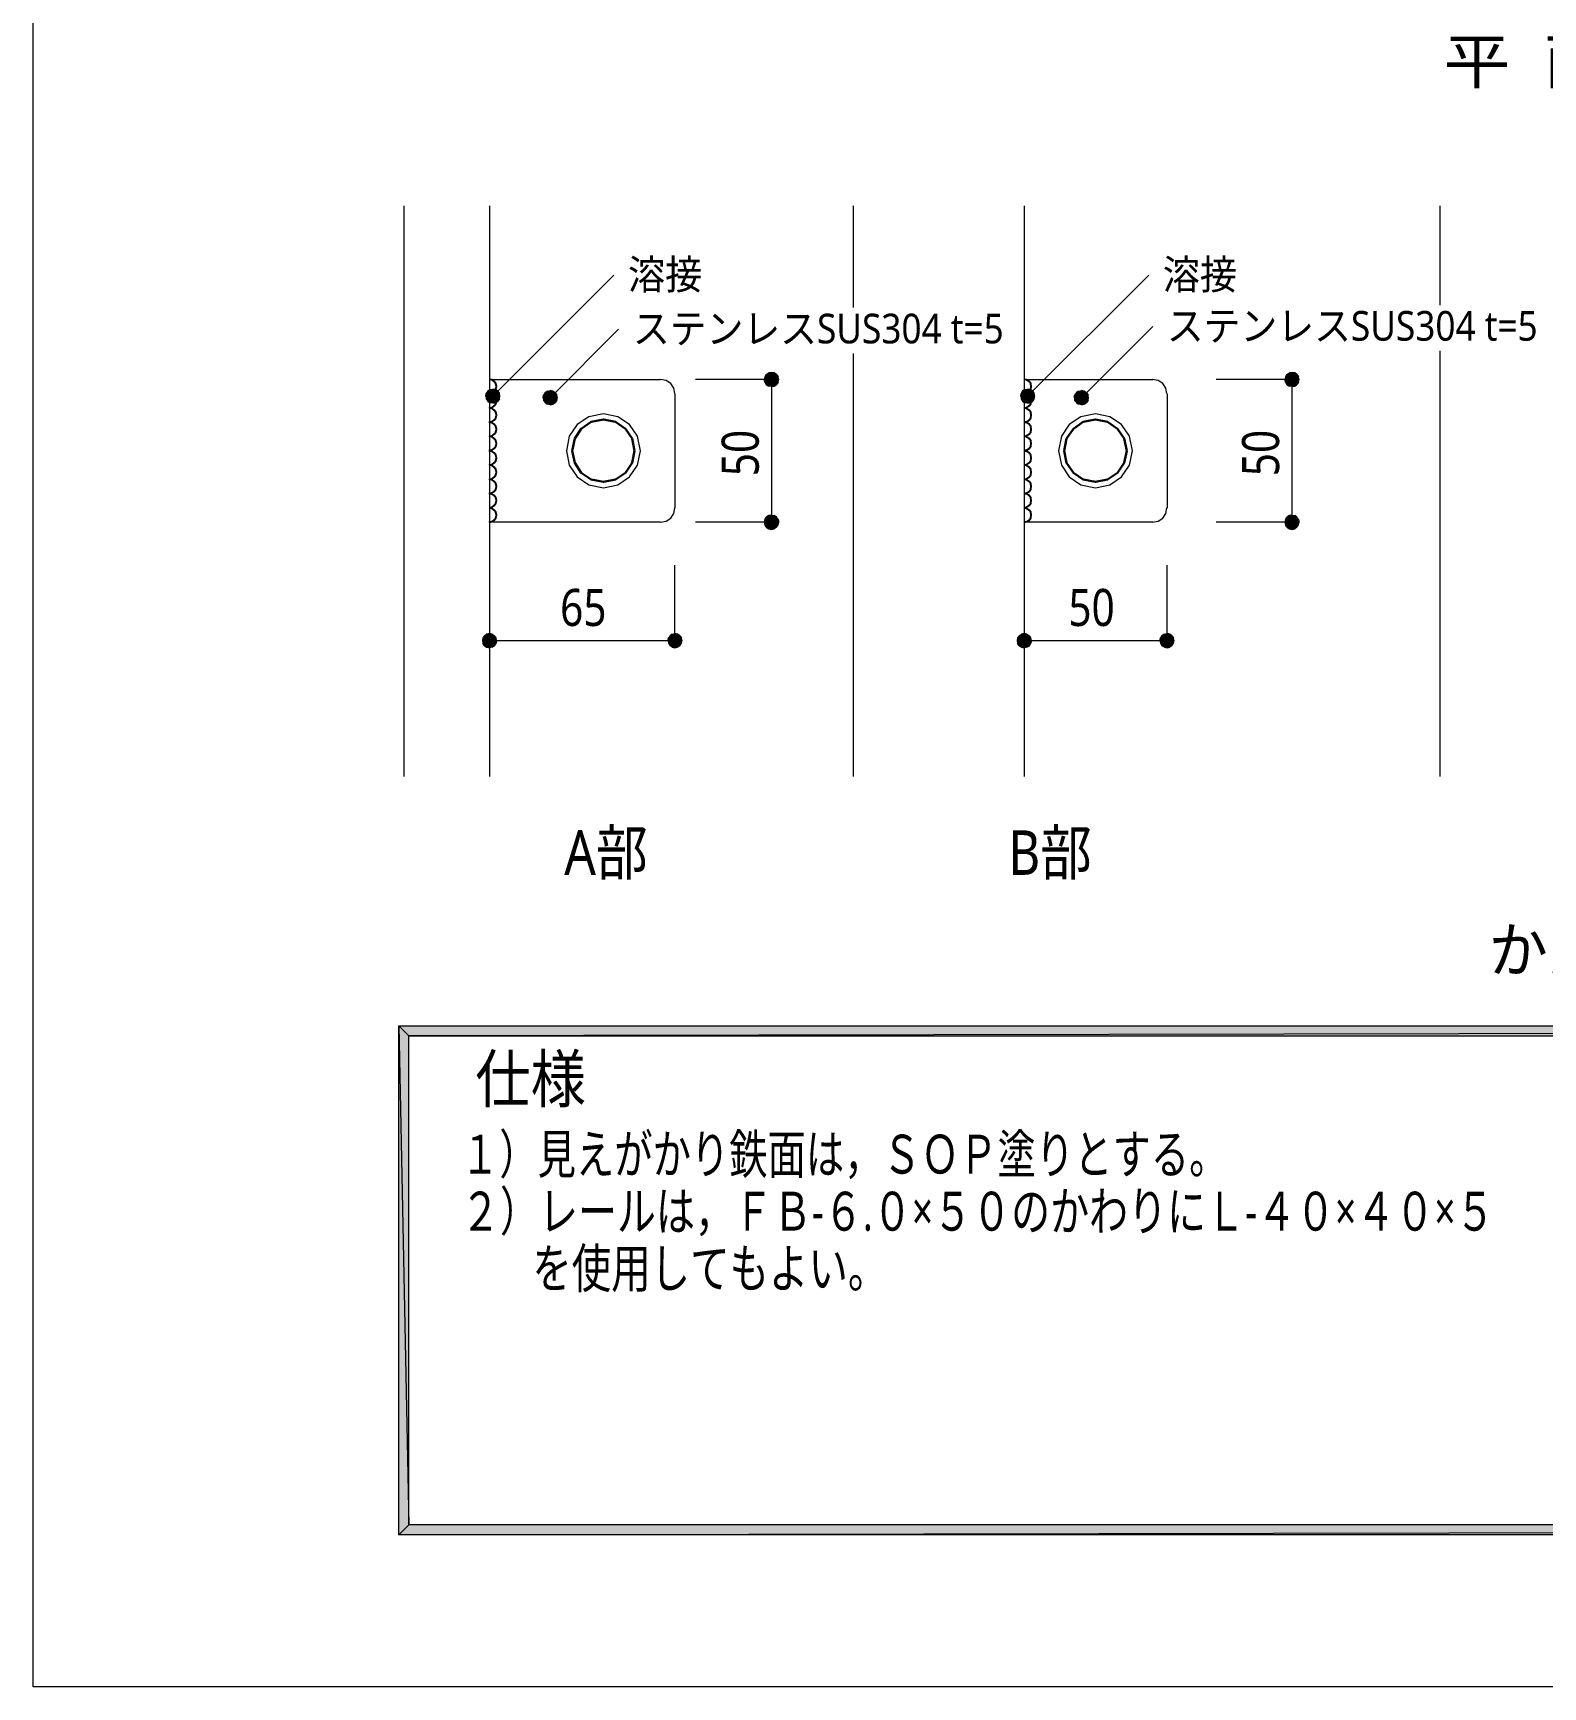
# Model space of a CAD drawing. Header units: millimetres. Extents: x 0 to 420, y 0 to 297.
# Drawn here: x 0.2 to 106, y 0 to 115.9 of the extents above; entities that cross this region are included whole.
import ezdxf
from ezdxf.enums import TextEntityAlignment as Align

# ---------------------------------------------------------------- set-up
doc = ezdxf.new("R2010")
doc.units = ezdxf.units.MM
doc.styles.add('kst32b', font='NotoSansJP-Variable.ttf')

msp = doc.modelspace()

# ---------------------------------------------------------------- hatches: boundary and pattern name
h = msp.add_hatch(color=7)
h.paths.add_polyline_path([(51.48, 91.82), (51.44, 91.63), (51.94, 91.63), (51.48, 91.82)])
h.paths.add_polyline_path([(51.44, 91.63), (51.94, 91.63), (51.48, 91.44), (51.44, 91.63)])
h.paths.add_polyline_path([(51.94, 91.63), (51.48, 91.44), (51.58, 91.29), (51.94, 91.63)])
h = msp.add_hatch(color=7)
h.paths.add_polyline_path([(51.94, 92.14), (51.75, 92.1), (51.94, 91.63), (51.94, 92.14)])
h.paths.add_polyline_path([(51.75, 92.1), (51.94, 91.63), (51.58, 91.99), (51.75, 92.1)])
h.paths.add_polyline_path([(51.94, 91.63), (51.58, 91.99), (51.48, 91.82), (51.94, 91.63)])
h = msp.add_hatch(color=7)
h.paths.add_polyline_path([(51.58, 91.29), (51.75, 91.16), (51.94, 91.63), (51.58, 91.29)])
h.paths.add_polyline_path([(51.75, 91.16), (51.94, 91.63), (51.94, 91.14), (51.75, 91.16)])
h.paths.add_polyline_path([(51.94, 91.63), (51.94, 91.14), (52.13, 91.16), (51.94, 91.63)])
for points in [[(52.13, 92.1), (51.94, 92.14), (51.94, 91.63), (52.13, 92.1)], [(88.62, 92.1), (88.43, 92.14), (88.43, 91.63), (88.62, 92.1)], [(31.94, 90.28), (32.07, 90.13), (32.41, 90.47), (31.94, 90.28)], [(69.43, 90.28), (69.53, 90.13), (69.89, 90.47), (69.43, 90.28)], [(35.96, 90.17), (36.09, 90.02), (36.43, 90.36), (35.96, 90.17)], [(73.19, 90.17), (73.32, 90.02), (73.66, 90.36), (73.19, 90.17)], [(51.75, 81.17), (51.94, 81.13), (51.94, 81.64), (51.75, 81.17)], [(88.24, 81.17), (88.43, 81.13), (88.43, 81.64), (88.24, 81.17)], [(31.71, 73.53), (31.69, 73.34), (32.17, 73.34), (31.71, 73.53)], [(45.64, 73.15), (45.68, 73.34), (45.17, 73.34), (45.64, 73.15)], [(69.19, 73.53), (69.17, 73.34), (69.66, 73.34), (69.19, 73.53)], [(80.12, 73.15), (80.16, 73.34), (79.67, 73.34), (80.12, 73.15)]]:
    msp.add_hatch(color=7).paths.add_polyline_path(points)
h = msp.add_hatch(color=7)
h.paths.add_polyline_path([(52.45, 91.63), (52.41, 91.82), (51.94, 91.63), (52.45, 91.63)])
h.paths.add_polyline_path([(52.41, 91.82), (51.94, 91.63), (52.3, 91.99), (52.41, 91.82)])
h.paths.add_polyline_path([(51.94, 91.63), (52.3, 91.99), (52.13, 92.1), (51.94, 91.63)])
h = msp.add_hatch(color=7)
h.paths.add_polyline_path([(52.13, 91.16), (52.3, 91.29), (51.94, 91.63), (52.13, 91.16)])
h.paths.add_polyline_path([(52.3, 91.29), (51.94, 91.63), (52.41, 91.44), (52.3, 91.29)])
h.paths.add_polyline_path([(51.94, 91.63), (52.41, 91.44), (52.45, 91.63), (51.94, 91.63)])
h = msp.add_hatch(color=7)
h.paths.add_polyline_path([(87.97, 91.82), (87.93, 91.63), (88.43, 91.63), (87.97, 91.82)])
h.paths.add_polyline_path([(87.93, 91.63), (88.43, 91.63), (87.97, 91.44), (87.93, 91.63)])
h.paths.add_polyline_path([(88.43, 91.63), (87.97, 91.44), (88.07, 91.29), (88.43, 91.63)])
h = msp.add_hatch(color=7)
h.paths.add_polyline_path([(88.43, 92.14), (88.24, 92.1), (88.43, 91.63), (88.43, 92.14)])
h.paths.add_polyline_path([(88.24, 92.1), (88.43, 91.63), (88.07, 91.99), (88.24, 92.1)])
h.paths.add_polyline_path([(88.43, 91.63), (88.07, 91.99), (87.97, 91.82), (88.43, 91.63)])
h = msp.add_hatch(color=7)
h.paths.add_polyline_path([(88.07, 91.29), (88.24, 91.16), (88.43, 91.63), (88.07, 91.29)])
h.paths.add_polyline_path([(88.24, 91.16), (88.43, 91.63), (88.43, 91.14), (88.24, 91.16)])
h.paths.add_polyline_path([(88.43, 91.63), (88.43, 91.14), (88.62, 91.16), (88.43, 91.63)])
h = msp.add_hatch(color=7)
h.paths.add_polyline_path([(88.92, 91.63), (88.88, 91.82), (88.43, 91.63), (88.92, 91.63)])
h.paths.add_polyline_path([(88.88, 91.82), (88.43, 91.63), (88.77, 91.99), (88.88, 91.82)])
h.paths.add_polyline_path([(88.43, 91.63), (88.77, 91.99), (88.62, 92.1), (88.43, 91.63)])
h = msp.add_hatch(color=7)
h.paths.add_polyline_path([(88.62, 91.16), (88.77, 91.29), (88.43, 91.63), (88.62, 91.16)])
h.paths.add_polyline_path([(88.77, 91.29), (88.43, 91.63), (88.88, 91.44), (88.77, 91.29)])
h.paths.add_polyline_path([(88.43, 91.63), (88.88, 91.44), (88.92, 91.63), (88.43, 91.63)])
h = msp.add_hatch(color=7)
h.paths.add_polyline_path([(32.07, 90.83), (31.94, 90.66), (32.41, 90.47), (32.07, 90.83)])
h.paths.add_polyline_path([(31.94, 90.66), (32.41, 90.47), (31.92, 90.47), (31.94, 90.66)])
h.paths.add_polyline_path([(32.41, 90.47), (31.92, 90.47), (31.94, 90.28), (32.41, 90.47)])
h = msp.add_hatch(color=7)
h.paths.add_polyline_path([(32.6, 90.93), (32.41, 90.97), (32.41, 90.47), (32.6, 90.93)])
h.paths.add_polyline_path([(32.41, 90.97), (32.41, 90.47), (32.22, 90.93), (32.41, 90.97)])
h.paths.add_polyline_path([(32.41, 90.47), (32.22, 90.93), (32.07, 90.83), (32.41, 90.47)])
h = msp.add_hatch(color=7)
h.paths.add_polyline_path([(32.07, 90.13), (32.22, 90), (32.41, 90.47), (32.07, 90.13)])
h.paths.add_polyline_path([(32.22, 90), (32.41, 90.47), (32.41, 89.98), (32.22, 90)])
h.paths.add_polyline_path([(32.41, 90.47), (32.41, 89.98), (32.6, 90), (32.41, 90.47)])
h = msp.add_hatch(color=7)
h.paths.add_polyline_path([(32.91, 90.47), (32.87, 90.66), (32.41, 90.47), (32.91, 90.47)])
h.paths.add_polyline_path([(32.87, 90.66), (32.41, 90.47), (32.77, 90.83), (32.87, 90.66)])
h.paths.add_polyline_path([(32.41, 90.47), (32.77, 90.83), (32.6, 90.93), (32.41, 90.47)])
h = msp.add_hatch(color=7)
h.paths.add_polyline_path([(32.6, 90), (32.77, 90.13), (32.41, 90.47), (32.6, 90)])
h.paths.add_polyline_path([(32.77, 90.13), (32.41, 90.47), (32.87, 90.28), (32.77, 90.13)])
h.paths.add_polyline_path([(32.41, 90.47), (32.87, 90.28), (32.91, 90.47), (32.41, 90.47)])
h = msp.add_hatch(color=7)
h.paths.add_polyline_path([(36.09, 90.72), (35.96, 90.55), (36.43, 90.36), (36.09, 90.72)])
h.paths.add_polyline_path([(35.96, 90.55), (36.43, 90.36), (35.94, 90.36), (35.96, 90.55)])
h.paths.add_polyline_path([(36.43, 90.36), (35.94, 90.36), (35.96, 90.17), (36.43, 90.36)])
h = msp.add_hatch(color=7)
h.paths.add_polyline_path([(36.62, 90.83), (36.43, 90.87), (36.43, 90.36), (36.62, 90.83)])
h.paths.add_polyline_path([(36.43, 90.87), (36.43, 90.36), (36.24, 90.83), (36.43, 90.87)])
h.paths.add_polyline_path([(36.43, 90.36), (36.24, 90.83), (36.09, 90.72), (36.43, 90.36)])
h = msp.add_hatch(color=7)
h.paths.add_polyline_path([(36.94, 90.36), (36.89, 90.55), (36.43, 90.36), (36.94, 90.36)])
h.paths.add_polyline_path([(36.89, 90.55), (36.43, 90.36), (36.79, 90.72), (36.89, 90.55)])
h.paths.add_polyline_path([(36.43, 90.36), (36.79, 90.72), (36.62, 90.83), (36.43, 90.36)])
h = msp.add_hatch(color=7)
h.paths.add_polyline_path([(69.53, 90.83), (69.43, 90.66), (69.89, 90.47), (69.53, 90.83)])
h.paths.add_polyline_path([(69.43, 90.66), (69.89, 90.47), (69.41, 90.47), (69.43, 90.66)])
h.paths.add_polyline_path([(69.89, 90.47), (69.41, 90.47), (69.43, 90.28), (69.89, 90.47)])
h = msp.add_hatch(color=7)
h.paths.add_polyline_path([(70.08, 90.93), (69.89, 90.97), (69.89, 90.47), (70.08, 90.93)])
h.paths.add_polyline_path([(69.89, 90.97), (69.89, 90.47), (69.7, 90.93), (69.89, 90.97)])
h.paths.add_polyline_path([(69.89, 90.47), (69.7, 90.93), (69.53, 90.83), (69.89, 90.47)])
h = msp.add_hatch(color=7)
h.paths.add_polyline_path([(69.53, 90.13), (69.7, 90), (69.89, 90.47), (69.53, 90.13)])
h.paths.add_polyline_path([(69.7, 90), (69.89, 90.47), (69.89, 89.98), (69.7, 90)])
h.paths.add_polyline_path([(69.89, 90.47), (69.89, 89.98), (70.08, 90), (69.89, 90.47)])
h = msp.add_hatch(color=7)
h.paths.add_polyline_path([(70.4, 90.47), (70.36, 90.66), (69.89, 90.47), (70.4, 90.47)])
h.paths.add_polyline_path([(70.36, 90.66), (69.89, 90.47), (70.25, 90.83), (70.36, 90.66)])
h.paths.add_polyline_path([(69.89, 90.47), (70.25, 90.83), (70.08, 90.93), (69.89, 90.47)])
h = msp.add_hatch(color=7)
h.paths.add_polyline_path([(70.08, 90), (70.25, 90.13), (69.89, 90.47), (70.08, 90)])
h.paths.add_polyline_path([(70.25, 90.13), (69.89, 90.47), (70.36, 90.28), (70.25, 90.13)])
h.paths.add_polyline_path([(69.89, 90.47), (70.36, 90.28), (70.4, 90.47), (69.89, 90.47)])
h = msp.add_hatch(color=7)
h.paths.add_polyline_path([(73.32, 90.72), (73.19, 90.55), (73.66, 90.36), (73.32, 90.72)])
h.paths.add_polyline_path([(73.19, 90.55), (73.66, 90.36), (73.17, 90.36), (73.19, 90.55)])
h.paths.add_polyline_path([(73.66, 90.36), (73.17, 90.36), (73.19, 90.17), (73.66, 90.36)])
h = msp.add_hatch(color=7)
h.paths.add_polyline_path([(73.85, 90.83), (73.66, 90.87), (73.66, 90.36), (73.85, 90.83)])
h.paths.add_polyline_path([(73.66, 90.87), (73.66, 90.36), (73.47, 90.83), (73.66, 90.87)])
h.paths.add_polyline_path([(73.66, 90.36), (73.47, 90.83), (73.32, 90.72), (73.66, 90.36)])
h = msp.add_hatch(color=7)
h.paths.add_polyline_path([(74.17, 90.36), (74.13, 90.55), (73.66, 90.36), (74.17, 90.36)])
h.paths.add_polyline_path([(74.13, 90.55), (73.66, 90.36), (74.02, 90.72), (74.13, 90.55)])
h.paths.add_polyline_path([(73.66, 90.36), (74.02, 90.72), (73.85, 90.83), (73.66, 90.36)])
h = msp.add_hatch(color=7)
h.paths.add_polyline_path([(36.09, 90.02), (36.24, 89.92), (36.43, 90.36), (36.09, 90.02)])
h.paths.add_polyline_path([(36.24, 89.92), (36.43, 90.36), (36.43, 89.87), (36.24, 89.92)])
h.paths.add_polyline_path([(36.43, 90.36), (36.43, 89.87), (36.62, 89.92), (36.43, 90.36)])
h = msp.add_hatch(color=7)
h.paths.add_polyline_path([(36.62, 89.92), (36.79, 90.02), (36.43, 90.36), (36.62, 89.92)])
h.paths.add_polyline_path([(36.79, 90.02), (36.43, 90.36), (36.89, 90.17), (36.79, 90.02)])
h.paths.add_polyline_path([(36.43, 90.36), (36.89, 90.17), (36.94, 90.36), (36.43, 90.36)])
h = msp.add_hatch(color=7)
h.paths.add_polyline_path([(73.32, 90.02), (73.47, 89.92), (73.66, 90.36), (73.32, 90.02)])
h.paths.add_polyline_path([(73.47, 89.92), (73.66, 90.36), (73.66, 89.87), (73.47, 89.92)])
h.paths.add_polyline_path([(73.66, 90.36), (73.66, 89.87), (73.85, 89.92), (73.66, 90.36)])
h = msp.add_hatch(color=7)
h.paths.add_polyline_path([(73.85, 89.92), (74.02, 90.02), (73.66, 90.36), (73.85, 89.92)])
h.paths.add_polyline_path([(74.02, 90.02), (73.66, 90.36), (74.13, 90.17), (74.02, 90.02)])
h.paths.add_polyline_path([(73.66, 90.36), (74.13, 90.17), (74.17, 90.36), (73.66, 90.36)])
h = msp.add_hatch(color=7)
h.paths.add_polyline_path([(51.75, 82.11), (51.58, 82), (51.94, 81.64), (51.75, 82.11)])
h.paths.add_polyline_path([(51.58, 82), (51.94, 81.64), (51.48, 81.83), (51.58, 82)])
h.paths.add_polyline_path([(51.94, 81.64), (51.48, 81.83), (51.44, 81.64), (51.94, 81.64)])
h = msp.add_hatch(color=7)
h.paths.add_polyline_path([(51.44, 81.64), (51.48, 81.45), (51.94, 81.64), (51.44, 81.64)])
h.paths.add_polyline_path([(51.48, 81.45), (51.94, 81.64), (51.58, 81.28), (51.48, 81.45)])
h.paths.add_polyline_path([(51.94, 81.64), (51.58, 81.28), (51.75, 81.17), (51.94, 81.64)])
h = msp.add_hatch(color=7)
h.paths.add_polyline_path([(52.3, 82), (52.13, 82.11), (51.94, 81.64), (52.3, 82)])
h.paths.add_polyline_path([(52.13, 82.11), (51.94, 81.64), (51.94, 82.13), (52.13, 82.11)])
h.paths.add_polyline_path([(51.94, 81.64), (51.94, 82.13), (51.75, 82.11), (51.94, 81.64)])
h = msp.add_hatch(color=7)
h.paths.add_polyline_path([(52.41, 81.45), (52.45, 81.64), (51.94, 81.64), (52.41, 81.45)])
h.paths.add_polyline_path([(52.45, 81.64), (51.94, 81.64), (52.41, 81.83), (52.45, 81.64)])
h.paths.add_polyline_path([(51.94, 81.64), (52.41, 81.83), (52.3, 82), (51.94, 81.64)])
h = msp.add_hatch(color=7)
h.paths.add_polyline_path([(51.94, 81.13), (52.13, 81.17), (51.94, 81.64), (51.94, 81.13)])
h.paths.add_polyline_path([(52.13, 81.17), (51.94, 81.64), (52.3, 81.28), (52.13, 81.17)])
h.paths.add_polyline_path([(51.94, 81.64), (52.3, 81.28), (52.41, 81.45), (51.94, 81.64)])
h = msp.add_hatch(color=7)
h.paths.add_polyline_path([(88.24, 82.11), (88.07, 82), (88.43, 81.64), (88.24, 82.11)])
h.paths.add_polyline_path([(88.07, 82), (88.43, 81.64), (87.97, 81.83), (88.07, 82)])
h.paths.add_polyline_path([(88.43, 81.64), (87.97, 81.83), (87.93, 81.64), (88.43, 81.64)])
h = msp.add_hatch(color=7)
h.paths.add_polyline_path([(87.93, 81.64), (87.97, 81.45), (88.43, 81.64), (87.93, 81.64)])
h.paths.add_polyline_path([(87.97, 81.45), (88.43, 81.64), (88.07, 81.28), (87.97, 81.45)])
h.paths.add_polyline_path([(88.43, 81.64), (88.07, 81.28), (88.24, 81.17), (88.43, 81.64)])
h = msp.add_hatch(color=7)
h.paths.add_polyline_path([(88.77, 82), (88.62, 82.11), (88.43, 81.64), (88.77, 82)])
h.paths.add_polyline_path([(88.62, 82.11), (88.43, 81.64), (88.43, 82.13), (88.62, 82.11)])
h.paths.add_polyline_path([(88.43, 81.64), (88.43, 82.13), (88.24, 82.11), (88.43, 81.64)])
h = msp.add_hatch(color=7)
h.paths.add_polyline_path([(88.88, 81.45), (88.92, 81.64), (88.43, 81.64), (88.88, 81.45)])
h.paths.add_polyline_path([(88.92, 81.64), (88.43, 81.64), (88.88, 81.83), (88.92, 81.64)])
h.paths.add_polyline_path([(88.43, 81.64), (88.88, 81.83), (88.77, 82), (88.43, 81.64)])
h = msp.add_hatch(color=7)
h.paths.add_polyline_path([(88.43, 81.13), (88.62, 81.17), (88.43, 81.64), (88.43, 81.13)])
h.paths.add_polyline_path([(88.62, 81.17), (88.43, 81.64), (88.77, 81.28), (88.62, 81.17)])
h.paths.add_polyline_path([(88.43, 81.64), (88.77, 81.28), (88.88, 81.45), (88.43, 81.64)])
h = msp.add_hatch(color=7)
h.paths.add_polyline_path([(31.69, 73.34), (31.71, 73.15), (32.17, 73.34), (31.69, 73.34)])
h.paths.add_polyline_path([(31.71, 73.15), (32.17, 73.34), (31.83, 72.98), (31.71, 73.15)])
h.paths.add_polyline_path([(32.17, 73.34), (31.83, 72.98), (31.98, 72.88), (32.17, 73.34)])
h = msp.add_hatch(color=7)
h.paths.add_polyline_path([(32.17, 73.83), (31.98, 73.79), (32.17, 73.34), (32.17, 73.83)])
h.paths.add_polyline_path([(31.98, 73.79), (32.17, 73.34), (31.83, 73.68), (31.98, 73.79)])
h.paths.add_polyline_path([(32.17, 73.34), (31.83, 73.68), (31.71, 73.53), (32.17, 73.34)])
h = msp.add_hatch(color=7)
h.paths.add_polyline_path([(31.98, 72.88), (32.17, 72.83), (32.17, 73.34), (31.98, 72.88)])
h.paths.add_polyline_path([(32.17, 72.83), (32.17, 73.34), (32.36, 72.88), (32.17, 72.83)])
h.paths.add_polyline_path([(32.17, 73.34), (32.36, 72.88), (32.53, 72.98), (32.17, 73.34)])
h = msp.add_hatch(color=7)
h.paths.add_polyline_path([(32.64, 73.53), (32.53, 73.68), (32.17, 73.34), (32.64, 73.53)])
h.paths.add_polyline_path([(32.53, 73.68), (32.17, 73.34), (32.36, 73.79), (32.53, 73.68)])
h.paths.add_polyline_path([(32.17, 73.34), (32.36, 73.79), (32.17, 73.83), (32.17, 73.34)])
h = msp.add_hatch(color=7)
h.paths.add_polyline_path([(32.53, 72.98), (32.64, 73.15), (32.17, 73.34), (32.53, 72.98)])
h.paths.add_polyline_path([(32.64, 73.15), (32.17, 73.34), (32.68, 73.34), (32.64, 73.15)])
h.paths.add_polyline_path([(32.17, 73.34), (32.68, 73.34), (32.64, 73.53), (32.17, 73.34)])
h = msp.add_hatch(color=7)
h.paths.add_polyline_path([(44.83, 73.68), (44.73, 73.53), (45.17, 73.34), (44.83, 73.68)])
h.paths.add_polyline_path([(44.73, 73.53), (45.17, 73.34), (44.68, 73.34), (44.73, 73.53)])
h.paths.add_polyline_path([(45.17, 73.34), (44.68, 73.34), (44.73, 73.15), (45.17, 73.34)])
h = msp.add_hatch(color=7)
h.paths.add_polyline_path([(44.73, 73.15), (44.83, 72.98), (45.17, 73.34), (44.73, 73.15)])
h.paths.add_polyline_path([(44.83, 72.98), (45.17, 73.34), (44.98, 72.88), (44.83, 72.98)])
h.paths.add_polyline_path([(45.17, 73.34), (44.98, 72.88), (45.17, 72.83), (45.17, 73.34)])
h = msp.add_hatch(color=7)
h.paths.add_polyline_path([(45.36, 73.79), (45.17, 73.83), (45.17, 73.34), (45.36, 73.79)])
h.paths.add_polyline_path([(45.17, 73.83), (45.17, 73.34), (44.98, 73.79), (45.17, 73.83)])
h.paths.add_polyline_path([(45.17, 73.34), (44.98, 73.79), (44.83, 73.68), (45.17, 73.34)])
h = msp.add_hatch(color=7)
h.paths.add_polyline_path([(45.68, 73.34), (45.64, 73.53), (45.17, 73.34), (45.68, 73.34)])
h.paths.add_polyline_path([(45.64, 73.53), (45.17, 73.34), (45.53, 73.68), (45.64, 73.53)])
h.paths.add_polyline_path([(45.17, 73.34), (45.53, 73.68), (45.36, 73.79), (45.17, 73.34)])
h = msp.add_hatch(color=7)
h.paths.add_polyline_path([(45.17, 72.83), (45.36, 72.88), (45.17, 73.34), (45.17, 72.83)])
h.paths.add_polyline_path([(45.36, 72.88), (45.17, 73.34), (45.53, 72.98), (45.36, 72.88)])
h.paths.add_polyline_path([(45.17, 73.34), (45.53, 72.98), (45.64, 73.15), (45.17, 73.34)])
h = msp.add_hatch(color=7)
h.paths.add_polyline_path([(69.17, 73.34), (69.19, 73.15), (69.66, 73.34), (69.17, 73.34)])
h.paths.add_polyline_path([(69.19, 73.15), (69.66, 73.34), (69.3, 72.98), (69.19, 73.15)])
h.paths.add_polyline_path([(69.66, 73.34), (69.3, 72.98), (69.47, 72.88), (69.66, 73.34)])
h = msp.add_hatch(color=7)
h.paths.add_polyline_path([(69.66, 73.83), (69.47, 73.79), (69.66, 73.34), (69.66, 73.83)])
h.paths.add_polyline_path([(69.47, 73.79), (69.66, 73.34), (69.3, 73.68), (69.47, 73.79)])
h.paths.add_polyline_path([(69.66, 73.34), (69.3, 73.68), (69.19, 73.53), (69.66, 73.34)])
h = msp.add_hatch(color=7)
h.paths.add_polyline_path([(69.47, 72.88), (69.66, 72.83), (69.66, 73.34), (69.47, 72.88)])
h.paths.add_polyline_path([(69.66, 72.83), (69.66, 73.34), (69.85, 72.88), (69.66, 72.83)])
h.paths.add_polyline_path([(69.66, 73.34), (69.85, 72.88), (70.02, 72.98), (69.66, 73.34)])
h = msp.add_hatch(color=7)
h.paths.add_polyline_path([(70.13, 73.53), (70.02, 73.68), (69.66, 73.34), (70.13, 73.53)])
h.paths.add_polyline_path([(70.02, 73.68), (69.66, 73.34), (69.85, 73.79), (70.02, 73.68)])
h.paths.add_polyline_path([(69.66, 73.34), (69.85, 73.79), (69.66, 73.83), (69.66, 73.34)])
h = msp.add_hatch(color=7)
h.paths.add_polyline_path([(70.02, 72.98), (70.13, 73.15), (69.66, 73.34), (70.02, 72.98)])
h.paths.add_polyline_path([(70.13, 73.15), (69.66, 73.34), (70.17, 73.34), (70.13, 73.15)])
h.paths.add_polyline_path([(69.66, 73.34), (70.17, 73.34), (70.13, 73.53), (69.66, 73.34)])
h = msp.add_hatch(color=7)
h.paths.add_polyline_path([(79.31, 73.68), (79.21, 73.53), (79.67, 73.34), (79.31, 73.68)])
h.paths.add_polyline_path([(79.21, 73.53), (79.67, 73.34), (79.16, 73.34), (79.21, 73.53)])
h.paths.add_polyline_path([(79.67, 73.34), (79.16, 73.34), (79.21, 73.15), (79.67, 73.34)])
h = msp.add_hatch(color=7)
h.paths.add_polyline_path([(79.21, 73.15), (79.31, 72.98), (79.67, 73.34), (79.21, 73.15)])
h.paths.add_polyline_path([(79.31, 72.98), (79.67, 73.34), (79.48, 72.88), (79.31, 72.98)])
h.paths.add_polyline_path([(79.67, 73.34), (79.48, 72.88), (79.67, 72.83), (79.67, 73.34)])
h = msp.add_hatch(color=7)
h.paths.add_polyline_path([(79.86, 73.79), (79.67, 73.83), (79.67, 73.34), (79.86, 73.79)])
h.paths.add_polyline_path([(79.67, 73.83), (79.67, 73.34), (79.48, 73.79), (79.67, 73.83)])
h.paths.add_polyline_path([(79.67, 73.34), (79.48, 73.79), (79.31, 73.68), (79.67, 73.34)])
h = msp.add_hatch(color=7)
h.paths.add_polyline_path([(80.16, 73.34), (80.12, 73.53), (79.67, 73.34), (80.16, 73.34)])
h.paths.add_polyline_path([(80.12, 73.53), (79.67, 73.34), (80.01, 73.68), (80.12, 73.53)])
h.paths.add_polyline_path([(79.67, 73.34), (80.01, 73.68), (79.86, 73.79), (79.67, 73.34)])
h = msp.add_hatch(color=7)
h.paths.add_polyline_path([(79.67, 72.83), (79.86, 72.88), (79.67, 73.34), (79.67, 72.83)])
h.paths.add_polyline_path([(79.86, 72.88), (79.67, 73.34), (80.01, 72.98), (79.86, 72.88)])
h.paths.add_polyline_path([(79.67, 73.34), (80.01, 72.98), (80.12, 73.15), (79.67, 73.34)])
h = msp.add_hatch(color=7)
h.paths.add_polyline_path([(393.83, 11.35), (394.53, 10.65), (393.83, 45.64), (393.83, 11.35)])
h.paths.add_polyline_path([(394.53, 10.65), (393.83, 45.64), (394.53, 46.33), (394.53, 10.65)])
h.paths.add_polyline_path([(393.83, 45.64), (394.53, 46.33), (26.52, 45.64), (393.83, 45.64)])
h.paths.add_polyline_path([(394.53, 46.33), (26.52, 45.64), (25.82, 46.33), (394.53, 46.33)])
h.paths.add_polyline_path([(26.52, 45.64), (25.82, 46.33), (26.52, 11.35), (26.52, 45.64)])
h.paths.add_polyline_path([(25.82, 46.33), (26.52, 11.35), (25.82, 10.65), (25.82, 46.33)])
h.paths.add_polyline_path([(26.52, 11.35), (25.82, 10.65), (393.83, 11.35), (26.52, 11.35)])
h.paths.add_polyline_path([(25.82, 10.65), (393.83, 11.35), (394.53, 10.65), (25.82, 10.65)])

# ---------------------------------------------------------------- linework, layer by layer
at = {"lineweight": 13}
for points in [[(0.19, 0), (0.19, 296.97), (420.16, 296.97), (420.16, 0)], [(42.76, 86.65), (42.55, 87.66), (42, 88.48), (41.17, 89.03), (40.16, 89.24), (39.15, 89.03), (38.33, 88.48), (37.77, 87.66), (37.57, 86.65), (37.77, 85.64), (38.33, 84.81), (39.15, 84.26), (40.16, 84.05), (41.17, 84.26), (42, 84.81), (42.55, 85.64)], [(77.24, 86.65), (77.03, 87.66), (76.48, 88.48), (75.65, 89.03), (74.64, 89.24), (73.63, 89.03), (72.81, 88.48), (72.26, 87.66), (72.05, 86.65), (72.26, 85.64), (72.81, 84.81), (73.63, 84.26), (74.64, 84.05), (75.65, 84.26), (76.48, 84.81), (77.03, 85.64)]]:
    msp.add_lwpolyline(points, close=True, dxfattribs=at)
for points in [[(26.18, 103.8), (26.18, 63.82)], [(32.17, 103.8), (32.17, 63.82)], [(57.66, 103.8), (57.66, 96.69)], [(69.66, 103.8), (69.66, 63.82)], [(98.78, 103.8), (98.78, 96.86)], [(32.41, 90.47), (40.89, 98.95)], [(69.89, 90.47), (78.38, 98.95)], [(36.43, 90.36), (41.23, 95.17)], [(73.66, 90.36), (78.66, 95.36)], [(57.66, 93.45), (57.66, 63.82)], [(98.78, 93.64), (98.78, 63.82)], [(32.17, 91.63), (44.17, 91.63)], [(45.17, 90.65), (45.09, 91.04), (44.88, 91.36), (44.56, 91.57), (44.16, 91.65)], [(51.94, 91.63), (46.61, 91.63)], [(51.94, 91.63), (51.94, 81.64)], [(69.66, 91.63), (78.66, 91.63)], [(79.65, 90.65), (79.57, 91.04), (79.36, 91.36), (79.04, 91.57), (78.64, 91.65)], [(88.43, 81.64), (88.43, 91.63), (83.1, 91.63)], [(45.17, 90.64), (45.17, 82.63)], [(79.67, 90.64), (79.67, 82.63)], [(44.16, 81.64), (44.56, 81.72), (44.88, 81.93), (45.09, 82.25), (45.17, 82.65)], [(78.64, 81.64), (79.04, 81.72), (79.36, 81.93), (79.57, 82.25), (79.65, 82.65)], [(44.17, 81.64), (32.17, 81.64)], [(51.94, 81.64), (46.61, 81.64)], [(78.66, 81.64), (69.66, 81.64)], [(88.43, 81.64), (83.1, 81.64)], [(32.17, 73.34), (45.17, 73.34), (45.17, 78.63)], [(69.66, 73.34), (79.67, 73.34), (79.67, 78.63)]]:
    msp.add_lwpolyline(points, dxfattribs=at)
at = {"lineweight": 25}
for points in [[(32.16, 90.66), (32.36, 90.7), (32.51, 90.8), (32.62, 90.96), (32.66, 91.15), (32.62, 91.35), (32.51, 91.51), (32.36, 91.61), (32.16, 91.65)], [(69.65, 90.66), (69.84, 90.7), (70, 90.8), (70.11, 90.96), (70.15, 91.15), (70.11, 91.35), (70, 91.51), (69.84, 91.61), (69.65, 91.65)], [(32.16, 89.64), (32.36, 89.68), (32.51, 89.79), (32.62, 89.94), (32.66, 90.14), (32.62, 90.33), (32.51, 90.49), (32.36, 90.6), (32.16, 90.64)], [(69.65, 89.64), (69.84, 89.68), (70, 89.79), (70.11, 89.94), (70.15, 90.14), (70.11, 90.33), (70, 90.49), (69.84, 90.6), (69.65, 90.64)], [(32.16, 88.65), (32.36, 88.69), (32.51, 88.79), (32.62, 88.95), (32.66, 89.14), (32.62, 89.34), (32.51, 89.5), (32.36, 89.6), (32.16, 89.64)], [(69.65, 88.65), (69.84, 88.69), (70, 88.79), (70.11, 88.95), (70.15, 89.14), (70.11, 89.34), (70, 89.5), (69.84, 89.6), (69.65, 89.64)], [(32.16, 87.65), (32.36, 87.69), (32.51, 87.8), (32.62, 87.95), (32.66, 88.15), (32.62, 88.34), (32.51, 88.5), (32.36, 88.61), (32.16, 88.65)], [(69.65, 87.65), (69.84, 87.69), (70, 87.8), (70.11, 87.95), (70.15, 88.15), (70.11, 88.34), (70, 88.5), (69.84, 88.61), (69.65, 88.65)], [(32.16, 86.66), (32.36, 86.7), (32.51, 86.8), (32.62, 86.96), (32.66, 87.15), (32.62, 87.35), (32.51, 87.51), (32.36, 87.61), (32.16, 87.65)], [(69.65, 86.66), (69.84, 86.7), (70, 86.8), (70.11, 86.96), (70.15, 87.15), (70.11, 87.35), (70, 87.51), (69.84, 87.61), (69.65, 87.65)], [(32.16, 85.64), (32.36, 85.68), (32.51, 85.79), (32.62, 85.94), (32.66, 86.14), (32.62, 86.33), (32.51, 86.49), (32.36, 86.6), (32.16, 86.64)], [(69.65, 85.64), (69.84, 85.68), (70, 85.79), (70.11, 85.94), (70.15, 86.14), (70.11, 86.33), (70, 86.49), (69.84, 86.6), (69.65, 86.64)], [(32.16, 84.65), (32.36, 84.68), (32.51, 84.79), (32.62, 84.95), (32.66, 85.14), (32.62, 85.34), (32.51, 85.49), (32.36, 85.6), (32.16, 85.64)], [(32.16, 83.65), (32.36, 83.69), (32.51, 83.8), (32.62, 83.95), (32.66, 84.15), (32.62, 84.34), (32.51, 84.5), (32.36, 84.61), (32.16, 84.65)], [(69.65, 84.65), (69.84, 84.68), (70, 84.79), (70.11, 84.95), (70.15, 85.14), (70.11, 85.34), (70, 85.49), (69.84, 85.6), (69.65, 85.64)], [(69.65, 83.65), (69.84, 83.69), (70, 83.8), (70.11, 83.95), (70.15, 84.15), (70.11, 84.34), (70, 84.5), (69.84, 84.61), (69.65, 84.65)], [(32.16, 82.66), (32.36, 82.69), (32.51, 82.8), (32.62, 82.96), (32.66, 83.15), (32.62, 83.35), (32.51, 83.5), (32.36, 83.61), (32.16, 83.65)], [(69.65, 82.66), (69.84, 82.69), (70, 82.8), (70.11, 82.96), (70.15, 83.15), (70.11, 83.35), (70, 83.5), (69.84, 83.61), (69.65, 83.65)], [(32.16, 81.64), (32.36, 81.68), (32.51, 81.79), (32.62, 81.94), (32.66, 82.14), (32.62, 82.33), (32.51, 82.49), (32.36, 82.6), (32.16, 82.63)], [(69.65, 81.64), (69.84, 81.68), (70, 81.79), (70.11, 81.94), (70.15, 82.14), (70.11, 82.33), (70, 82.49), (69.84, 82.6), (69.65, 82.63)]]:
    msp.add_lwpolyline(points, dxfattribs=at)
at = {"lineweight": 0}
for points in [[(51.48, 91.82), (51.44, 91.63), (51.94, 91.63)], [(51.44, 91.63), (51.94, 91.63), (51.48, 91.44)], [(51.94, 91.63), (51.58, 91.99), (51.48, 91.82)], [(51.94, 91.63), (51.48, 91.44), (51.58, 91.29)], [(51.75, 92.1), (51.94, 91.63), (51.58, 91.99)], [(51.58, 91.29), (51.75, 91.16), (51.94, 91.63)], [(51.94, 92.14), (51.75, 92.1), (51.94, 91.63)], [(51.75, 91.16), (51.94, 91.63), (51.94, 91.14)], [(52.13, 92.1), (51.94, 92.14), (51.94, 91.63)], [(51.94, 91.63), (52.3, 91.99), (52.13, 92.1)], [(52.41, 91.82), (51.94, 91.63), (52.3, 91.99)], [(52.45, 91.63), (52.41, 91.82), (51.94, 91.63)], [(51.94, 91.63), (51.94, 91.14), (52.13, 91.16)], [(52.13, 91.16), (52.3, 91.29), (51.94, 91.63)], [(52.3, 91.29), (51.94, 91.63), (52.41, 91.44)], [(51.94, 91.63), (52.41, 91.44), (52.45, 91.63)], [(87.97, 91.82), (87.93, 91.63), (88.43, 91.63)], [(87.93, 91.63), (88.43, 91.63), (87.97, 91.44)], [(88.43, 91.63), (88.07, 91.99), (87.97, 91.82)], [(88.43, 91.63), (87.97, 91.44), (88.07, 91.29)], [(88.24, 92.1), (88.43, 91.63), (88.07, 91.99)], [(88.07, 91.29), (88.24, 91.16), (88.43, 91.63)], [(88.43, 92.14), (88.24, 92.1), (88.43, 91.63)], [(88.24, 91.16), (88.43, 91.63), (88.43, 91.14)], [(88.62, 92.1), (88.43, 92.14), (88.43, 91.63)], [(88.43, 91.63), (88.77, 91.99), (88.62, 92.1)], [(88.88, 91.82), (88.43, 91.63), (88.77, 91.99)], [(88.92, 91.63), (88.88, 91.82), (88.43, 91.63)], [(88.43, 91.63), (88.43, 91.14), (88.62, 91.16)], [(88.62, 91.16), (88.77, 91.29), (88.43, 91.63)], [(88.77, 91.29), (88.43, 91.63), (88.88, 91.44)], [(88.43, 91.63), (88.88, 91.44), (88.92, 91.63)], [(31.94, 90.66), (32.41, 90.47), (31.92, 90.47)], [(32.41, 90.47), (31.92, 90.47), (31.94, 90.28)], [(32.07, 90.83), (31.94, 90.66), (32.41, 90.47)], [(31.94, 90.28), (32.07, 90.13), (32.41, 90.47)], [(32.41, 90.47), (32.22, 90.93), (32.07, 90.83)], [(32.07, 90.13), (32.22, 90), (32.41, 90.47)], [(32.41, 90.97), (32.41, 90.47), (32.22, 90.93)], [(32.22, 90), (32.41, 90.47), (32.41, 89.98)], [(32.6, 90.93), (32.41, 90.97), (32.41, 90.47)], [(32.41, 90.47), (32.77, 90.83), (32.6, 90.93)], [(32.87, 90.66), (32.41, 90.47), (32.77, 90.83)], [(32.91, 90.47), (32.87, 90.66), (32.41, 90.47)], [(32.41, 90.47), (32.41, 89.98), (32.6, 90)], [(32.6, 90), (32.77, 90.13), (32.41, 90.47)], [(32.77, 90.13), (32.41, 90.47), (32.87, 90.28)], [(32.41, 90.47), (32.87, 90.28), (32.91, 90.47)], [(35.96, 90.55), (36.43, 90.36), (35.94, 90.36)], [(36.09, 90.72), (35.96, 90.55), (36.43, 90.36)], [(36.43, 90.36), (36.24, 90.83), (36.09, 90.72)], [(36.43, 90.87), (36.43, 90.36), (36.24, 90.83)], [(36.62, 90.83), (36.43, 90.87), (36.43, 90.36)], [(36.43, 90.36), (36.79, 90.72), (36.62, 90.83)], [(36.89, 90.55), (36.43, 90.36), (36.79, 90.72)], [(36.94, 90.36), (36.89, 90.55), (36.43, 90.36)], [(69.43, 90.66), (69.89, 90.47), (69.41, 90.47)], [(69.89, 90.47), (69.41, 90.47), (69.43, 90.28)], [(69.53, 90.83), (69.43, 90.66), (69.89, 90.47)], [(69.43, 90.28), (69.53, 90.13), (69.89, 90.47)], [(69.89, 90.47), (69.7, 90.93), (69.53, 90.83)], [(69.53, 90.13), (69.7, 90), (69.89, 90.47)], [(69.89, 90.97), (69.89, 90.47), (69.7, 90.93)], [(69.7, 90), (69.89, 90.47), (69.89, 89.98)], [(70.08, 90.93), (69.89, 90.97), (69.89, 90.47)], [(69.89, 90.47), (70.25, 90.83), (70.08, 90.93)], [(70.36, 90.66), (69.89, 90.47), (70.25, 90.83)], [(70.4, 90.47), (70.36, 90.66), (69.89, 90.47)], [(69.89, 90.47), (69.89, 89.98), (70.08, 90)], [(70.08, 90), (70.25, 90.13), (69.89, 90.47)], [(70.25, 90.13), (69.89, 90.47), (70.36, 90.28)], [(69.89, 90.47), (70.36, 90.28), (70.4, 90.47)], [(73.19, 90.55), (73.66, 90.36), (73.17, 90.36)], [(73.32, 90.72), (73.19, 90.55), (73.66, 90.36)], [(73.66, 90.36), (73.47, 90.83), (73.32, 90.72)], [(73.66, 90.87), (73.66, 90.36), (73.47, 90.83)], [(73.85, 90.83), (73.66, 90.87), (73.66, 90.36)], [(73.66, 90.36), (74.02, 90.72), (73.85, 90.83)], [(74.13, 90.55), (73.66, 90.36), (74.02, 90.72)], [(74.17, 90.36), (74.13, 90.55), (73.66, 90.36)], [(36.43, 90.36), (35.94, 90.36), (35.96, 90.17)], [(35.96, 90.17), (36.09, 90.02), (36.43, 90.36)], [(36.09, 90.02), (36.24, 89.92), (36.43, 90.36)], [(36.24, 89.92), (36.43, 90.36), (36.43, 89.87)], [(36.43, 90.36), (36.43, 89.87), (36.62, 89.92)], [(36.62, 89.92), (36.79, 90.02), (36.43, 90.36)], [(36.79, 90.02), (36.43, 90.36), (36.89, 90.17)], [(36.43, 90.36), (36.89, 90.17), (36.94, 90.36)], [(73.66, 90.36), (73.17, 90.36), (73.19, 90.17)], [(73.19, 90.17), (73.32, 90.02), (73.66, 90.36)], [(73.32, 90.02), (73.47, 89.92), (73.66, 90.36)], [(73.47, 89.92), (73.66, 90.36), (73.66, 89.87)], [(73.66, 90.36), (73.66, 89.87), (73.85, 89.92)], [(73.85, 89.92), (74.02, 90.02), (73.66, 90.36)], [(74.02, 90.02), (73.66, 90.36), (74.13, 90.17)], [(73.66, 90.36), (74.13, 90.17), (74.17, 90.36)], [(51.94, 81.64), (51.48, 81.83), (51.44, 81.64)], [(51.44, 81.64), (51.48, 81.45), (51.94, 81.64)], [(51.58, 82), (51.94, 81.64), (51.48, 81.83)], [(51.48, 81.45), (51.94, 81.64), (51.58, 81.28)], [(51.75, 82.11), (51.58, 82), (51.94, 81.64)], [(51.94, 81.64), (51.58, 81.28), (51.75, 81.17)], [(51.94, 81.64), (51.94, 82.13), (51.75, 82.11)], [(51.75, 81.17), (51.94, 81.13), (51.94, 81.64)], [(52.13, 82.11), (51.94, 81.64), (51.94, 82.13)], [(52.3, 82), (52.13, 82.11), (51.94, 81.64)], [(51.94, 81.64), (52.41, 81.83), (52.3, 82)], [(52.45, 81.64), (51.94, 81.64), (52.41, 81.83)], [(51.94, 81.13), (52.13, 81.17), (51.94, 81.64)], [(52.13, 81.17), (51.94, 81.64), (52.3, 81.28)], [(51.94, 81.64), (52.3, 81.28), (52.41, 81.45)], [(52.41, 81.45), (52.45, 81.64), (51.94, 81.64)], [(88.43, 81.64), (87.97, 81.83), (87.93, 81.64)], [(87.93, 81.64), (87.97, 81.45), (88.43, 81.64)], [(88.07, 82), (88.43, 81.64), (87.97, 81.83)], [(87.97, 81.45), (88.43, 81.64), (88.07, 81.28)], [(88.24, 82.11), (88.07, 82), (88.43, 81.64)], [(88.43, 81.64), (88.07, 81.28), (88.24, 81.17)], [(88.43, 81.64), (88.43, 82.13), (88.24, 82.11)], [(88.24, 81.17), (88.43, 81.13), (88.43, 81.64)], [(88.62, 82.11), (88.43, 81.64), (88.43, 82.13)], [(88.77, 82), (88.62, 82.11), (88.43, 81.64)], [(88.43, 81.64), (88.88, 81.83), (88.77, 82)], [(88.92, 81.64), (88.43, 81.64), (88.88, 81.83)], [(88.43, 81.13), (88.62, 81.17), (88.43, 81.64)], [(88.62, 81.17), (88.43, 81.64), (88.77, 81.28)], [(88.43, 81.64), (88.77, 81.28), (88.88, 81.45)], [(88.88, 81.45), (88.92, 81.64), (88.43, 81.64)], [(31.71, 73.53), (31.69, 73.34), (32.17, 73.34)], [(31.69, 73.34), (31.71, 73.15), (32.17, 73.34)], [(32.17, 73.34), (31.83, 73.68), (31.71, 73.53)], [(31.71, 73.15), (32.17, 73.34), (31.83, 72.98)], [(31.98, 73.79), (32.17, 73.34), (31.83, 73.68)], [(32.17, 73.34), (31.83, 72.98), (31.98, 72.88)], [(32.17, 73.83), (31.98, 73.79), (32.17, 73.34)], [(31.98, 72.88), (32.17, 72.83), (32.17, 73.34)], [(32.17, 73.34), (32.36, 73.79), (32.17, 73.83)], [(32.53, 73.68), (32.17, 73.34), (32.36, 73.79)], [(32.64, 73.53), (32.53, 73.68), (32.17, 73.34)], [(32.17, 73.34), (32.68, 73.34), (32.64, 73.53)], [(32.17, 72.83), (32.17, 73.34), (32.36, 72.88)], [(32.17, 73.34), (32.36, 72.88), (32.53, 72.98)], [(32.53, 72.98), (32.64, 73.15), (32.17, 73.34)], [(32.64, 73.15), (32.17, 73.34), (32.68, 73.34)], [(44.73, 73.53), (45.17, 73.34), (44.68, 73.34)], [(45.17, 73.34), (44.68, 73.34), (44.73, 73.15)], [(44.83, 73.68), (44.73, 73.53), (45.17, 73.34)], [(44.73, 73.15), (44.83, 72.98), (45.17, 73.34)], [(45.17, 73.34), (44.98, 73.79), (44.83, 73.68)], [(44.83, 72.98), (45.17, 73.34), (44.98, 72.88)], [(45.17, 73.83), (45.17, 73.34), (44.98, 73.79)], [(45.17, 73.34), (44.98, 72.88), (45.17, 72.83)], [(45.36, 73.79), (45.17, 73.83), (45.17, 73.34)], [(45.17, 73.34), (45.53, 73.68), (45.36, 73.79)], [(45.64, 73.53), (45.17, 73.34), (45.53, 73.68)], [(45.68, 73.34), (45.64, 73.53), (45.17, 73.34)], [(45.17, 72.83), (45.36, 72.88), (45.17, 73.34)], [(45.36, 72.88), (45.17, 73.34), (45.53, 72.98)], [(45.17, 73.34), (45.53, 72.98), (45.64, 73.15)], [(45.64, 73.15), (45.68, 73.34), (45.17, 73.34)], [(69.19, 73.53), (69.17, 73.34), (69.66, 73.34)], [(69.17, 73.34), (69.19, 73.15), (69.66, 73.34)], [(69.66, 73.34), (69.3, 73.68), (69.19, 73.53)], [(69.19, 73.15), (69.66, 73.34), (69.3, 72.98)], [(69.47, 73.79), (69.66, 73.34), (69.3, 73.68)], [(69.66, 73.34), (69.3, 72.98), (69.47, 72.88)], [(69.66, 73.83), (69.47, 73.79), (69.66, 73.34)], [(69.47, 72.88), (69.66, 72.83), (69.66, 73.34)], [(69.66, 73.34), (69.85, 73.79), (69.66, 73.83)], [(70.02, 73.68), (69.66, 73.34), (69.85, 73.79)], [(70.13, 73.53), (70.02, 73.68), (69.66, 73.34)], [(69.66, 73.34), (70.17, 73.34), (70.13, 73.53)], [(69.66, 72.83), (69.66, 73.34), (69.85, 72.88)], [(69.66, 73.34), (69.85, 72.88), (70.02, 72.98)], [(70.02, 72.98), (70.13, 73.15), (69.66, 73.34)], [(70.13, 73.15), (69.66, 73.34), (70.17, 73.34)], [(79.21, 73.53), (79.67, 73.34), (79.16, 73.34)], [(79.67, 73.34), (79.16, 73.34), (79.21, 73.15)], [(79.31, 73.68), (79.21, 73.53), (79.67, 73.34)], [(79.21, 73.15), (79.31, 72.98), (79.67, 73.34)], [(79.67, 73.34), (79.48, 73.79), (79.31, 73.68)], [(79.31, 72.98), (79.67, 73.34), (79.48, 72.88)], [(79.67, 73.83), (79.67, 73.34), (79.48, 73.79)], [(79.67, 73.34), (79.48, 72.88), (79.67, 72.83)], [(79.86, 73.79), (79.67, 73.83), (79.67, 73.34)], [(79.67, 73.34), (80.01, 73.68), (79.86, 73.79)], [(80.12, 73.53), (79.67, 73.34), (80.01, 73.68)], [(80.16, 73.34), (80.12, 73.53), (79.67, 73.34)], [(79.67, 72.83), (79.86, 72.88), (79.67, 73.34)], [(79.86, 72.88), (79.67, 73.34), (80.01, 72.98)], [(79.67, 73.34), (80.01, 72.98), (80.12, 73.15)], [(80.12, 73.15), (80.16, 73.34), (79.67, 73.34)], [(394.53, 46.33), (26.52, 45.64), (25.82, 46.33)], [(26.52, 45.64), (25.82, 46.33), (26.52, 11.35)], [(25.82, 46.33), (26.52, 11.35), (25.82, 10.65)], [(393.83, 45.64), (394.53, 46.33), (26.52, 45.64)], [(26.52, 11.35), (25.82, 10.65), (393.83, 11.35)], [(25.82, 10.65), (393.83, 11.35), (394.53, 10.65)]]:
    msp.add_lwpolyline(points, close=True, dxfattribs=at)
at = {"lineweight": 30}
for points in [[(42.35, 86.65), (42.18, 87.5), (41.71, 88.19), (41.02, 88.66), (40.16, 88.84), (39.31, 88.66), (38.61, 88.19), (38.15, 87.5), (37.97, 86.65), (38.15, 85.79), (38.61, 85.1), (39.31, 84.63), (40.16, 84.46), (41.02, 84.63), (41.71, 85.1), (42.18, 85.79)], [(76.84, 86.65), (76.66, 87.5), (76.19, 88.19), (75.5, 88.66), (74.64, 88.84), (73.79, 88.66), (73.1, 88.19), (72.63, 87.5), (72.45, 86.65), (72.63, 85.79), (73.1, 85.1), (73.79, 84.63), (74.64, 84.46), (75.5, 84.63), (76.19, 85.1), (76.66, 85.79)]]:
    msp.add_lwpolyline(points, close=True, dxfattribs=at)

# ---------------------------------------------------------------- texts
at = {"style": 'kst32b'}
for s, height, p, p2 in [('平  面  1/20', 3.119, (99.04, 112.39), (122.43, 112.39)), ('溶接', 2.079, (41.89, 97.96), (47.09, 97.96)), ('溶接', 2.079, (79.37, 97.96), (84.57, 97.96)), ('ステンレスSUS304 t=5', 2.0791, (42.23, 94.17), (68.22, 94.17)), ('ステンレスSUS304 t=5', 2.0791, (79.65, 94.36), (105.64, 94.36)), ('50', 2.599, (51.05, 84.86), (51.05, 88.11)), ('50', 2.599, (87.52, 84.86), (87.52, 88.11)), ('65', 2.599, (37.13, 74.36), (40.38, 74.36)), ('50', 2.599, (72.75, 74.36), (76, 74.36)), ('A部', 3.119, (37.42, 56.92), (43.27, 56.92)), ('B部', 3.119, (68.54, 56.92), (74.39, 56.92)), ('かんぬき取合い  1/5', 3.1187, (102.21, 50.1), (139.25, 50.1)), ('仕様', 3.273, (31.18, 40.98), (38.94, 40.98)), ('１）見えがかり鉄面は，ＳＯＰ塗りとする。', 2.7278, (30.18, 35.98), (83.9, 35.98)), ('２）レールは，ＦＢ-６.０×５０のかわりにＬ-４０×４０×５', 2.7278, (30.18, 31.98), (102.62, 31.98)), ('を使用してもよい。', 2.728, (35.18, 27.98), (60.06, 27.98))]:
    msp.add_text(s, height=height, dxfattribs=at).set_placement(p, p2, align=Align.FIT)

doc.saveas('drawing.dxf')
